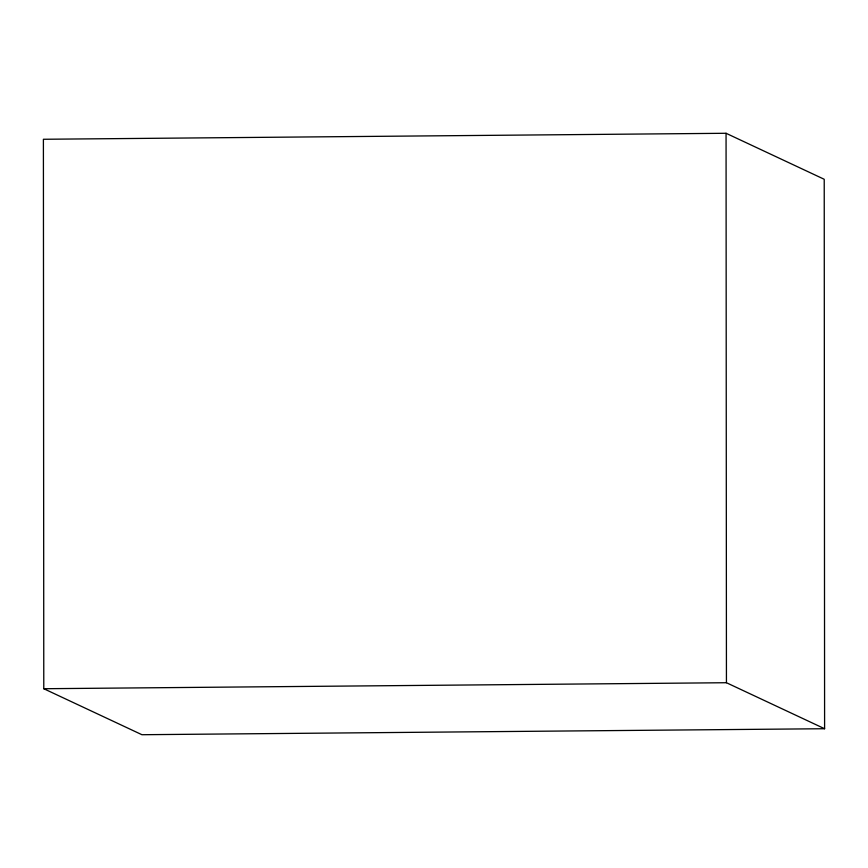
<?xml version="1.0" encoding="UTF-8"?>
<svg xmlns="http://www.w3.org/2000/svg" width="868" height="868" viewBox="0 0 868 868"><rect width="100%" height="100%" fill="white"/><g stroke="black" fill="none" stroke-linecap="round" stroke-linejoin="round"><path stroke-width="1.3" d="M726.06 133.281L43.4 139.271L43.78 688.725L141.94 734.719L824.6 728.729L824.22 179.275L726.06 133.281L726.44 682.725L824.6 728.729M43.78 688.725L726.44 682.725"/></g></svg>
